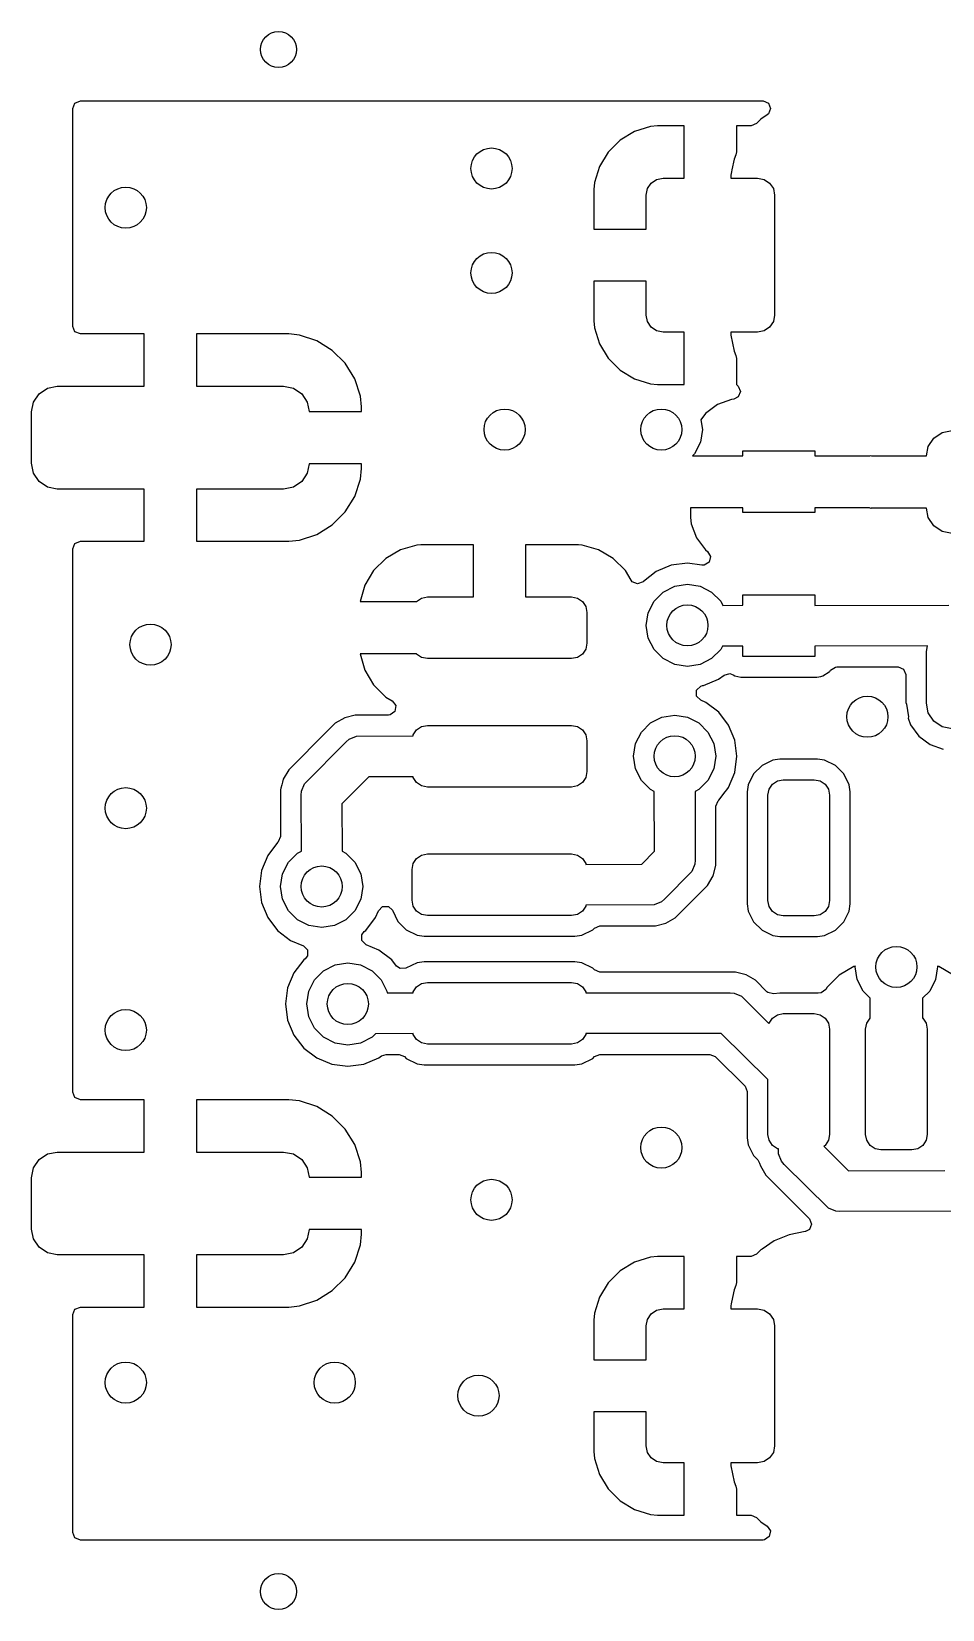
# Model space of a CAD drawing. Extents: x -4.986 to -4.01, y 5.383 to 5.987.
# Drawn here: x -4.986 to -4.637, y 5.383 to 5.987 of the extents above; entities that cross this region are included whole.
import ezdxf

# ---------------------------------------------------------------- set-up
doc = ezdxf.new("R2010")
doc.units = 0
doc.header["$MEASUREMENT"] = 0
doc.layers.add('BLACK', color=7, linetype='CONTINUOUS')

msp = doc.modelspace()

# ---------------------------------------------------------------- linework, layer by layer
at = {"layer": 'BLACK', "linetype": 'CONTINUOUS'}
for p, q in [((-4.9703, 5.95793), (-4.96944, 5.95999)), ((-4.96944, 5.95999), (-4.96738, 5.96085)), ((-4.96738, 5.96085), (-4.70607, 5.96085)), ((-4.70607, 5.96085), (-4.70401, 5.95999)), ((-4.70401, 5.95999), (-4.70316, 5.95793)), ((-4.9703, 5.92692), (-4.9703, 5.95793)), ((-4.70694, 5.95385), (-4.7086, 5.95219)), ((-4.70446, 5.95551), (-4.70694, 5.95385)), ((-4.70401, 5.95587), (-4.70446, 5.95551)), ((-4.70316, 5.95793), (-4.70401, 5.95587)), ((-4.75525, 5.94918), (-4.76077, 5.94584)), ((-4.74909, 5.9511), (-4.75525, 5.94918)), ((-4.74641, 5.95134), (-4.74909, 5.9511)), ((-4.74909, 5.9511), (-4.74909, 5.9511)), ((-4.73622, 5.95134), (-4.74641, 5.95134)), ((-4.74641, 5.95134), (-4.74641, 5.95134)), ((-4.73622, 5.93134), (-4.73622, 5.95134)), ((-4.71066, 5.95134), (-4.71622, 5.95134)), ((-4.71622, 5.95134), (-4.71622, 5.9414)), ((-4.7086, 5.95219), (-4.71066, 5.95134)), ((-4.76533, 5.94128), (-4.76866, 5.93576)), ((-4.76077, 5.94584), (-4.76533, 5.94128)), ((-4.71622, 5.9414), (-4.71644, 5.94028)), ((-4.76866, 5.93576), (-4.77058, 5.9296)), ((-4.71716, 5.93856), (-4.71797, 5.93449)), ((-4.71716, 5.93856), (-4.71716, 5.93856)), ((-4.71644, 5.94028), (-4.71716, 5.93856)), ((-4.77058, 5.9296), (-4.77083, 5.92692)), ((-4.77058, 5.9296), (-4.77058, 5.9296)), ((-4.75033, 5.92729), (-4.7489, 5.92942)), ((-4.7489, 5.92942), (-4.74678, 5.93084)), ((-4.74678, 5.93084), (-4.74427, 5.93134)), ((-4.74427, 5.93134), (-4.73622, 5.93134)), ((-4.71812, 5.93373), (-4.71837, 5.93247)), ((-4.71837, 5.93247), (-4.71837, 5.93134)), ((-4.71837, 5.93134), (-4.70818, 5.93134)), ((-4.71797, 5.93449), (-4.71812, 5.93373)), ((-4.70818, 5.93134), (-4.70566, 5.93084)), ((-4.70566, 5.93084), (-4.70354, 5.92942)), ((-4.70354, 5.92942), (-4.70211, 5.92729)), ((-4.9703, 5.8767), (-4.9703, 5.92692)), ((-4.77083, 5.92692), (-4.77083, 5.91181)), ((-4.75083, 5.92478), (-4.75033, 5.92729)), ((-4.75083, 5.91181), (-4.75083, 5.92478)), ((-4.70211, 5.92729), (-4.70161, 5.92478)), ((-4.70161, 5.92478), (-4.70161, 5.87885)), ((-4.77083, 5.91181), (-4.75083, 5.91181)), ((-4.75083, 5.89181), (-4.77083, 5.89181)), ((-4.77083, 5.89181), (-4.77083, 5.8767)), ((-4.75083, 5.87885), (-4.75083, 5.89181)), ((-4.9703, 5.87453), (-4.9703, 5.8767)), ((-4.96944, 5.87247), (-4.9703, 5.87453)), ((-4.77083, 5.8767), (-4.77058, 5.87402)), ((-4.75033, 5.87633), (-4.75083, 5.87885)), ((-4.7489, 5.87421), (-4.75033, 5.87633)), ((-4.74678, 5.87278), (-4.7489, 5.87421)), ((-4.70354, 5.87421), (-4.70566, 5.87278)), ((-4.70211, 5.87633), (-4.70354, 5.87421)), ((-4.70161, 5.87885), (-4.70211, 5.87633)), ((-4.96738, 5.87161), (-4.96944, 5.87247)), ((-4.94291, 5.87161), (-4.96738, 5.87161)), ((-4.94291, 5.85161), (-4.94291, 5.87161)), ((-4.88762, 5.87161), (-4.92291, 5.87161)), ((-4.92291, 5.87161), (-4.92291, 5.85161)), ((-4.88353, 5.8712), (-4.88762, 5.87161)), ((-4.88762, 5.87161), (-4.88762, 5.87161)), ((-4.87691, 5.869), (-4.88353, 5.8712)), ((-4.87097, 5.86534), (-4.87691, 5.869)), ((-4.77058, 5.87402), (-4.77058, 5.87402)), ((-4.77058, 5.87402), (-4.76866, 5.86786)), ((-4.74427, 5.87228), (-4.74678, 5.87278)), ((-4.73622, 5.87228), (-4.74427, 5.87228)), ((-4.73622, 5.85228), (-4.73622, 5.87228)), ((-4.70818, 5.87228), (-4.71837, 5.87228)), ((-4.71837, 5.87228), (-4.71837, 5.87115)), ((-4.71837, 5.87115), (-4.71716, 5.86506)), ((-4.70566, 5.87278), (-4.70818, 5.87228)), ((-4.86604, 5.86041), (-4.87097, 5.86534)), ((-4.87097, 5.86534), (-4.87097, 5.86534)), ((-4.76866, 5.86786), (-4.76533, 5.86234)), ((-4.76533, 5.86234), (-4.76077, 5.85778)), ((-4.71716, 5.86506), (-4.71716, 5.86506)), ((-4.71716, 5.86506), (-4.71644, 5.86334)), ((-4.71644, 5.86334), (-4.71622, 5.86222)), ((-4.71622, 5.86222), (-4.71622, 5.85228)), ((-4.86238, 5.85447), (-4.86604, 5.86041)), ((-4.86604, 5.86041), (-4.86604, 5.86041)), ((-4.76077, 5.85778), (-4.75525, 5.85445)), ((-4.98318, 5.84873), (-4.97999, 5.85086)), ((-4.97999, 5.85086), (-4.97622, 5.85161)), ((-4.97622, 5.85161), (-4.94291, 5.85161)), ((-4.92291, 5.85161), (-4.88961, 5.85161)), ((-4.88961, 5.85161), (-4.88584, 5.85086)), ((-4.88584, 5.85086), (-4.88265, 5.84873)), ((-4.86018, 5.84785), (-4.86238, 5.85447)), ((-4.75525, 5.85445), (-4.74909, 5.85253)), ((-4.74909, 5.85253), (-4.74909, 5.85253)), ((-4.74909, 5.85253), (-4.74641, 5.85228)), ((-4.74641, 5.85228), (-4.73622, 5.85228)), ((-4.71622, 5.85228), (-4.71553, 5.8516)), ((-4.71553, 5.8516), (-4.71468, 5.84954)), ((-4.98606, 5.84177), (-4.98531, 5.84554)), ((-4.98531, 5.84554), (-4.98318, 5.84873)), ((-4.88265, 5.84873), (-4.88051, 5.84554)), ((-4.88051, 5.84554), (-4.8798, 5.84193)), ((-4.85976, 5.84376), (-4.86018, 5.84785)), ((-4.72346, 5.84455), (-4.72807, 5.8411)), ((-4.71807, 5.84655), (-4.72346, 5.84455)), ((-4.72346, 5.84455), (-4.72346, 5.84455)), ((-4.71728, 5.84664), (-4.71807, 5.84655)), ((-4.71807, 5.84655), (-4.71807, 5.84655)), ((-4.71553, 5.84748), (-4.71728, 5.84664)), ((-4.71468, 5.84954), (-4.71553, 5.84748)), ((-4.98606, 5.82209), (-4.98606, 5.84177)), ((-4.8798, 5.84193), (-4.85976, 5.84193)), ((-4.85976, 5.84193), (-4.85976, 5.84376)), ((-4.85976, 5.84376), (-4.85976, 5.84376)), ((-4.72807, 5.8411), (-4.72984, 5.83873)), ((-4.72984, 5.83873), (-4.72925, 5.835)), ((-4.72925, 5.835), (-4.73002, 5.83013)), ((-4.64066, 5.8317), (-4.63747, 5.83384)), ((-4.63747, 5.83384), (-4.6337, 5.83459)), ((-4.73002, 5.83013), (-4.73226, 5.82574)), ((-4.71378, 5.825), (-4.71378, 5.82681)), ((-4.71378, 5.82681), (-4.68622, 5.82681)), ((-4.68622, 5.82681), (-4.68622, 5.825)), ((-4.64351, 5.8249), (-4.64279, 5.82851)), ((-4.64279, 5.82851), (-4.64066, 5.8317)), ((-4.98531, 5.81832), (-4.98606, 5.82209)), ((-4.8798, 5.82193), (-4.88051, 5.81832)), ((-4.85976, 5.82193), (-4.8798, 5.82193)), ((-4.86018, 5.81601), (-4.85976, 5.8201)), ((-4.85976, 5.8201), (-4.85976, 5.82193)), ((-4.85976, 5.8201), (-4.85976, 5.8201)), ((-4.73226, 5.82574), (-4.733, 5.825)), ((-4.733, 5.825), (-4.71378, 5.825)), ((-4.68622, 5.825), (-4.66513, 5.825)), ((-4.66513, 5.825), (-4.66493, 5.82508)), ((-4.66493, 5.82508), (-4.66449, 5.8249)), ((-4.66449, 5.8249), (-4.64351, 5.8249)), ((-4.98318, 5.81513), (-4.98531, 5.81832)), ((-4.97999, 5.81299), (-4.98318, 5.81513)), ((-4.88265, 5.81513), (-4.88584, 5.81299)), ((-4.88051, 5.81832), (-4.88265, 5.81513)), ((-4.86238, 5.80939), (-4.86018, 5.81601)), ((-4.97622, 5.81224), (-4.97999, 5.81299)), ((-4.94291, 5.81224), (-4.97622, 5.81224)), ((-4.94291, 5.79224), (-4.94291, 5.81224)), ((-4.88961, 5.81224), (-4.92291, 5.81224)), ((-4.92291, 5.81224), (-4.92291, 5.79224)), ((-4.88584, 5.81299), (-4.88961, 5.81224)), ((-4.86604, 5.80345), (-4.86238, 5.80939)), ((-4.87097, 5.79852), (-4.86604, 5.80345)), ((-4.86604, 5.80345), (-4.86604, 5.80345)), ((-4.71378, 5.805), (-4.73378, 5.805)), ((-4.73378, 5.805), (-4.73378, 5.80128)), ((-4.71378, 5.80319), (-4.71378, 5.805)), ((-4.68622, 5.80319), (-4.71378, 5.80319)), ((-4.66527, 5.805), (-4.68622, 5.805)), ((-4.68622, 5.805), (-4.68622, 5.80319)), ((-4.66483, 5.80482), (-4.66527, 5.805)), ((-4.66463, 5.8049), (-4.66483, 5.80482)), ((-4.64351, 5.8049), (-4.66463, 5.8049)), ((-4.64279, 5.80129), (-4.64351, 5.8049)), ((-4.87691, 5.79486), (-4.87097, 5.79852)), ((-4.87097, 5.79852), (-4.87097, 5.79852)), ((-4.73378, 5.80128), (-4.73352, 5.79889)), ((-4.73352, 5.79889), (-4.73352, 5.79889)), ((-4.73352, 5.79889), (-4.73151, 5.79351)), ((-4.64066, 5.7981), (-4.64279, 5.80129)), ((-4.63747, 5.79597), (-4.64066, 5.7981)), ((-4.6337, 5.79522), (-4.63747, 5.79597)), ((-4.9703, 5.78933), (-4.96944, 5.79139)), ((-4.96944, 5.79139), (-4.96738, 5.79224)), ((-4.96738, 5.79224), (-4.94291, 5.79224)), ((-4.92291, 5.79224), (-4.88762, 5.79224)), ((-4.88762, 5.79224), (-4.88353, 5.79266)), ((-4.88353, 5.79266), (-4.87691, 5.79486)), ((-4.83857, 5.79079), (-4.84486, 5.78896)), ((-4.8371, 5.79091), (-4.83857, 5.79079)), ((-4.81693, 5.79091), (-4.8371, 5.79091)), ((-4.8371, 5.79091), (-4.8371, 5.79091)), ((-4.81693, 5.77091), (-4.81693, 5.79091)), ((-4.77675, 5.79091), (-4.79693, 5.79091)), ((-4.79693, 5.79091), (-4.79693, 5.77091)), ((-4.77529, 5.79079), (-4.77675, 5.79091)), ((-4.769, 5.78896), (-4.77529, 5.79079)), ((-4.73151, 5.79351), (-4.73151, 5.79351)), ((-4.73151, 5.79351), (-4.72807, 5.7889)), ((-4.9703, 5.76909), (-4.9703, 5.78933)), ((-4.85049, 5.78563), (-4.85512, 5.781)), ((-4.84486, 5.78896), (-4.85049, 5.78563)), ((-4.76337, 5.78563), (-4.769, 5.78896)), ((-4.75874, 5.781), (-4.76337, 5.78563)), ((-4.735, 5.78385), (-4.74117, 5.78303)), ((-4.72944, 5.78311), (-4.735, 5.78385)), ((-4.72672, 5.78426), (-4.72864, 5.78312)), ((-4.72807, 5.7889), (-4.72807, 5.7889)), ((-4.72807, 5.7889), (-4.72731, 5.78833)), ((-4.72731, 5.78833), (-4.72617, 5.78642)), ((-4.72617, 5.78642), (-4.72672, 5.78426)), ((-4.85512, 5.781), (-4.85845, 5.77537)), ((-4.75656, 5.77731), (-4.75874, 5.781)), ((-4.75874, 5.781), (-4.75874, 5.781)), ((-4.74692, 5.78065), (-4.75186, 5.77686)), ((-4.74117, 5.78303), (-4.74692, 5.78065)), ((-4.74692, 5.78065), (-4.74692, 5.78065)), ((-4.72864, 5.78312), (-4.72944, 5.78311)), ((-4.85845, 5.77537), (-4.86028, 5.76909)), ((-4.75611, 5.77674), (-4.75656, 5.77731)), ((-4.75405, 5.77588), (-4.75611, 5.77674)), ((-4.75199, 5.77674), (-4.75405, 5.77588)), ((-4.75186, 5.77686), (-4.75199, 5.77674)), ((-4.74774, 5.76926), (-4.74426, 5.77274)), ((-4.74426, 5.77274), (-4.73987, 5.77498)), ((-4.73987, 5.77498), (-4.735, 5.77575)), ((-4.735, 5.77575), (-4.73013, 5.77498)), ((-4.73013, 5.77498), (-4.72574, 5.77274)), ((-4.72574, 5.77274), (-4.72226, 5.76926)), ((-4.71378, 5.7677), (-4.71378, 5.77169)), ((-4.71378, 5.77169), (-4.68622, 5.77169)), ((-4.68622, 5.77169), (-4.68622, 5.76764)), ((-4.9703, 5.58122), (-4.9703, 5.76909)), ((-4.86028, 5.76909), (-4.83872, 5.76909)), ((-4.83872, 5.76909), (-4.83866, 5.76918)), ((-4.83866, 5.76918), (-4.83675, 5.77046)), ((-4.83675, 5.77046), (-4.83449, 5.77091)), ((-4.83449, 5.77091), (-4.81693, 5.77091)), ((-4.79693, 5.77091), (-4.77937, 5.77091)), ((-4.77937, 5.77091), (-4.77711, 5.77046)), ((-4.77711, 5.77046), (-4.77519, 5.76918)), ((-4.77519, 5.76918), (-4.77391, 5.76726)), ((-4.77391, 5.76726), (-4.77346, 5.765)), ((-4.74998, 5.76487), (-4.74774, 5.76926)), ((-4.72226, 5.76926), (-4.72145, 5.76767)), ((-4.72145, 5.76767), (-4.71378, 5.7677)), ((-4.68622, 5.76764), (-4.63488, 5.76776)), ((-4.77346, 5.765), (-4.77346, 5.75319)), ((-4.75075, 5.76), (-4.74998, 5.76487)), ((-4.74998, 5.75513), (-4.75075, 5.76)), ((-4.74774, 5.75074), (-4.74998, 5.75513)), ((-4.83872, 5.74909), (-4.86028, 5.74909)), ((-4.86028, 5.74909), (-4.85845, 5.74282)), ((-4.83866, 5.74901), (-4.83872, 5.74909)), ((-4.83675, 5.74773), (-4.83866, 5.74901)), ((-4.83449, 5.74728), (-4.83675, 5.74773)), ((-4.77937, 5.74728), (-4.83449, 5.74728)), ((-4.77711, 5.74773), (-4.77937, 5.74728)), ((-4.77519, 5.74901), (-4.77711, 5.74773)), ((-4.77391, 5.75093), (-4.77519, 5.74901)), ((-4.77346, 5.75319), (-4.77391, 5.75093)), ((-4.74426, 5.74726), (-4.74774, 5.75074)), ((-4.73987, 5.74502), (-4.74426, 5.74726)), ((-4.72574, 5.74726), (-4.73013, 5.74502)), ((-4.72226, 5.75074), (-4.72574, 5.74726)), ((-4.72159, 5.75206), (-4.72226, 5.75074)), ((-4.71378, 5.7521), (-4.72159, 5.75206)), ((-4.71378, 5.74807), (-4.71378, 5.7521)), ((-4.68622, 5.74807), (-4.71378, 5.74807)), ((-4.64311, 5.75214), (-4.68622, 5.75204)), ((-4.68622, 5.75204), (-4.68622, 5.74807)), ((-4.64354, 5.74994), (-4.64311, 5.75214)), ((-4.64354, 5.73026), (-4.64354, 5.74994)), ((-4.85845, 5.74282), (-4.85512, 5.73719)), ((-4.735, 5.74425), (-4.73987, 5.74502)), ((-4.73013, 5.74502), (-4.735, 5.74425)), ((-4.72094, 5.74099), (-4.71879, 5.74156)), ((-4.71879, 5.74156), (-4.71755, 5.7411)), ((-4.68314, 5.74064), (-4.68071, 5.74226)), ((-4.68071, 5.74226), (-4.68053, 5.74238)), ((-4.68053, 5.74238), (-4.68024, 5.74282)), ((-4.68024, 5.74282), (-4.67838, 5.74406)), ((-4.67838, 5.74406), (-4.67781, 5.74411)), ((-4.67781, 5.74411), (-4.65435, 5.74411)), ((-4.65435, 5.74411), (-4.65229, 5.74326)), ((-4.65229, 5.74326), (-4.65144, 5.7412)), ((-4.65144, 5.7412), (-4.65144, 5.73048)), ((-4.85512, 5.73719), (-4.85049, 5.73256)), ((-4.73149, 5.73515), (-4.72991, 5.73672)), ((-4.73149, 5.73292), (-4.73149, 5.73515)), ((-4.72991, 5.73672), (-4.72918, 5.73692)), ((-4.72918, 5.73692), (-4.72883, 5.73697)), ((-4.72883, 5.73697), (-4.72308, 5.73935)), ((-4.72308, 5.73935), (-4.72094, 5.74099)), ((-4.71755, 5.7411), (-4.71686, 5.74064)), ((-4.71686, 5.74064), (-4.71686, 5.74064)), ((-4.71686, 5.74064), (-4.71571, 5.74041)), ((-4.71571, 5.74041), (-4.71456, 5.74018)), ((-4.71456, 5.74018), (-4.71456, 5.74018)), ((-4.71456, 5.74018), (-4.68544, 5.74018)), ((-4.68544, 5.74018), (-4.68391, 5.74048)), ((-4.68544, 5.74018), (-4.68544, 5.74018)), ((-4.68391, 5.74048), (-4.68314, 5.74064)), ((-4.85049, 5.73256), (-4.84798, 5.73107)), ((-4.84798, 5.73107), (-4.84664, 5.72929)), ((-4.84664, 5.72929), (-4.84695, 5.72708)), ((-4.72991, 5.73134), (-4.73149, 5.73292)), ((-4.72796, 5.73053), (-4.72991, 5.73134)), ((-4.72302, 5.72674), (-4.72796, 5.73053)), ((-4.65144, 5.73048), (-4.65113, 5.72987)), ((-4.65113, 5.72987), (-4.65035, 5.725)), ((-4.64279, 5.72649), (-4.64354, 5.73026)), ((-4.8662, 5.72458), (-4.8698, 5.7225)), ((-4.86619, 5.72458), (-4.8662, 5.72458)), ((-4.86219, 5.72565), (-4.86619, 5.72458)), ((-4.86619, 5.72458), (-4.86619, 5.72458)), ((-4.85804, 5.72565), (-4.86219, 5.72565)), ((-4.86219, 5.72565), (-4.86219, 5.72565)), ((-4.85786, 5.72565), (-4.85804, 5.72565)), ((-4.84946, 5.72565), (-4.85786, 5.72565)), ((-4.85786, 5.72565), (-4.85786, 5.72565)), ((-4.84874, 5.72574), (-4.84946, 5.72565)), ((-4.84695, 5.72708), (-4.84874, 5.72574)), ((-4.74914, 5.72262), (-4.74475, 5.72486)), ((-4.74475, 5.72486), (-4.73988, 5.72563)), ((-4.73988, 5.72563), (-4.73502, 5.72486)), ((-4.73502, 5.72486), (-4.73063, 5.72262)), ((-4.71923, 5.7218), (-4.72302, 5.72674)), ((-4.65035, 5.725), (-4.65045, 5.72441)), ((-4.65045, 5.72441), (-4.64956, 5.72187)), ((-4.64066, 5.7233), (-4.64279, 5.72649)), ((-4.63747, 5.72116), (-4.64066, 5.7233)), ((-4.87274, 5.71956), (-4.88762, 5.70468)), ((-4.8698, 5.7225), (-4.87274, 5.71956)), ((-4.87274, 5.71956), (-4.87274, 5.71956)), ((-4.86449, 5.71643), (-4.86165, 5.7176)), ((-4.86165, 5.7176), (-4.84002, 5.71766)), ((-4.84002, 5.71766), (-4.83994, 5.71805)), ((-4.83994, 5.71805), (-4.83866, 5.71996)), ((-4.83866, 5.71996), (-4.83675, 5.72124)), ((-4.83675, 5.72124), (-4.83449, 5.72169)), ((-4.83449, 5.72169), (-4.77937, 5.72169)), ((-4.77937, 5.72169), (-4.77711, 5.72124)), ((-4.77711, 5.72124), (-4.77519, 5.71996)), ((-4.77519, 5.71996), (-4.77391, 5.71805)), ((-4.77391, 5.71805), (-4.77346, 5.71579)), ((-4.75486, 5.71475), (-4.75262, 5.71914)), ((-4.75262, 5.71914), (-4.74914, 5.72262)), ((-4.73063, 5.72262), (-4.72714, 5.71914)), ((-4.72714, 5.71914), (-4.7249, 5.71475)), ((-4.71685, 5.71605), (-4.71923, 5.7218)), ((-4.64956, 5.72187), (-4.64956, 5.72187)), ((-4.64956, 5.72187), (-4.64638, 5.71757)), ((-4.64638, 5.71757), (-4.64638, 5.71757)), ((-4.64638, 5.71757), (-4.64208, 5.7144)), ((-4.6337, 5.72041), (-4.63747, 5.72116)), ((-4.88155, 5.69937), (-4.86569, 5.71545)), ((-4.86569, 5.71545), (-4.86449, 5.71643)), ((-4.77346, 5.71579), (-4.77346, 5.70398)), ((-4.75563, 5.70988), (-4.75486, 5.71475)), ((-4.7249, 5.71475), (-4.72413, 5.70988)), ((-4.71604, 5.70988), (-4.71685, 5.71605)), ((-4.64208, 5.7144), (-4.64208, 5.7144)), ((-4.64208, 5.7144), (-4.63704, 5.71263)), ((-4.75486, 5.70502), (-4.75563, 5.70988)), ((-4.75262, 5.70063), (-4.75486, 5.70502)), ((-4.7249, 5.70502), (-4.72714, 5.70063)), ((-4.72413, 5.70988), (-4.7249, 5.70502)), ((-4.71685, 5.70371), (-4.71604, 5.70988)), ((-4.70644, 5.70635), (-4.70969, 5.70309)), ((-4.7023, 5.70837), (-4.70644, 5.70635)), ((-4.69962, 5.70876), (-4.7023, 5.70837)), ((-4.7023, 5.70837), (-4.7023, 5.70837)), ((-4.68519, 5.70876), (-4.69962, 5.70876)), ((-4.6825, 5.70837), (-4.68519, 5.70876)), ((-4.67837, 5.70635), (-4.6825, 5.70837)), ((-4.67511, 5.70309), (-4.67837, 5.70635)), ((-4.89026, 5.69895), (-4.89062, 5.69763)), ((-4.88999, 5.69998), (-4.89026, 5.69895)), ((-4.88969, 5.70109), (-4.88999, 5.69998)), ((-4.88999, 5.69998), (-4.88999, 5.69998)), ((-4.88762, 5.70468), (-4.88969, 5.70109)), ((-4.88969, 5.70109), (-4.88969, 5.70109)), ((-4.88762, 5.70468), (-4.88762, 5.70468)), ((-4.88762, 5.70468), (-4.88762, 5.70468)), ((-4.88272, 5.69654), (-4.88155, 5.69937)), ((-4.85702, 5.70202), (-4.86726, 5.69164)), ((-4.84001, 5.70206), (-4.85702, 5.70202)), ((-4.83994, 5.70172), (-4.84001, 5.70206)), ((-4.83866, 5.6998), (-4.83994, 5.70172)), ((-4.83675, 5.69852), (-4.83866, 5.6998)), ((-4.77519, 5.6998), (-4.77711, 5.69852)), ((-4.77391, 5.70172), (-4.77519, 5.6998)), ((-4.77346, 5.70398), (-4.77391, 5.70172)), ((-4.74914, 5.69714), (-4.75262, 5.70063)), ((-4.72714, 5.70063), (-4.73063, 5.69714)), ((-4.71923, 5.69796), (-4.71685, 5.70371)), ((-4.71172, 5.69895), (-4.71211, 5.69627)), ((-4.70969, 5.70309), (-4.71172, 5.69895)), ((-4.71172, 5.69895), (-4.71172, 5.69895)), ((-4.70376, 5.69722), (-4.70248, 5.69914)), ((-4.70248, 5.69914), (-4.70057, 5.70042)), ((-4.70057, 5.70042), (-4.69831, 5.70087)), ((-4.69831, 5.70087), (-4.6865, 5.70087)), ((-4.6865, 5.70087), (-4.68424, 5.70042)), ((-4.68424, 5.70042), (-4.68232, 5.69914)), ((-4.68232, 5.69914), (-4.68104, 5.69722)), ((-4.67309, 5.69895), (-4.67511, 5.70309)), ((-4.6727, 5.69627), (-4.67309, 5.69895)), ((-4.89062, 5.69763), (-4.89077, 5.69708)), ((-4.89077, 5.69708), (-4.89077, 5.67914)), ((-4.88287, 5.695), (-4.88272, 5.69654)), ((-4.88278, 5.67349), (-4.88287, 5.695)), ((-4.83449, 5.69807), (-4.83675, 5.69852)), ((-4.77937, 5.69807), (-4.83449, 5.69807)), ((-4.77711, 5.69852), (-4.77937, 5.69807)), ((-4.74771, 5.69641), (-4.74914, 5.69714)), ((-4.74762, 5.67347), (-4.74771, 5.69641)), ((-4.73063, 5.69714), (-4.7321, 5.69639)), ((-4.7321, 5.69639), (-4.73201, 5.67012)), ((-4.72411, 5.69074), (-4.72326, 5.6928)), ((-4.72326, 5.6928), (-4.72306, 5.69298)), ((-4.72306, 5.69298), (-4.72302, 5.69302)), ((-4.72302, 5.69302), (-4.72053, 5.69627)), ((-4.72053, 5.69627), (-4.71991, 5.69708)), ((-4.71991, 5.69708), (-4.71923, 5.69796)), ((-4.71211, 5.69627), (-4.71211, 5.6533)), ((-4.70421, 5.69496), (-4.70376, 5.69722)), ((-4.70421, 5.65461), (-4.70421, 5.69496)), ((-4.68104, 5.69722), (-4.68059, 5.69496)), ((-4.68059, 5.69496), (-4.68059, 5.65461)), ((-4.6727, 5.6533), (-4.6727, 5.69627)), ((-4.86726, 5.69164), (-4.86718, 5.67347)), ((-4.72411, 5.67219), (-4.72411, 5.69074)), ((-4.89186, 5.67686), (-4.89565, 5.67192)), ((-4.89182, 5.6769), (-4.89186, 5.67686)), ((-4.89162, 5.67708), (-4.89182, 5.6769)), ((-4.89077, 5.67914), (-4.89162, 5.67708)), ((-4.89565, 5.67192), (-4.89803, 5.66617)), ((-4.88998, 5.66487), (-4.88774, 5.66926)), ((-4.88774, 5.66926), (-4.88426, 5.67274)), ((-4.88426, 5.67274), (-4.88278, 5.67349)), ((-4.86718, 5.67347), (-4.86574, 5.67274)), ((-4.86574, 5.67274), (-4.86226, 5.66926)), ((-4.86226, 5.66926), (-4.86002, 5.66487)), ((-4.84039, 5.66657), (-4.83994, 5.66883)), ((-4.83994, 5.66883), (-4.83866, 5.67075)), ((-4.83866, 5.67075), (-4.83675, 5.67203)), ((-4.83675, 5.67203), (-4.83449, 5.67248)), ((-4.83449, 5.67248), (-4.77937, 5.67248)), ((-4.77937, 5.67248), (-4.77711, 5.67203)), ((-4.77711, 5.67203), (-4.77519, 5.67075)), ((-4.77519, 5.67075), (-4.77391, 5.66883)), ((-4.77391, 5.66883), (-4.77384, 5.66848)), ((-4.75246, 5.66854), (-4.74762, 5.67347)), ((-4.73201, 5.67012), (-4.73216, 5.66858)), ((-4.72411, 5.66804), (-4.72411, 5.67219)), ((-4.89803, 5.66617), (-4.89885, 5.66)), ((-4.89803, 5.66617), (-4.89803, 5.66617)), ((-4.89075, 5.66), (-4.88998, 5.66487)), ((-4.86002, 5.66487), (-4.85925, 5.66)), ((-4.84039, 5.65476), (-4.84039, 5.66657)), ((-4.77384, 5.66848), (-4.75246, 5.66854)), ((-4.73333, 5.66574), (-4.74376, 5.6551)), ((-4.73216, 5.66858), (-4.73333, 5.66574)), ((-4.72726, 5.66044), (-4.72519, 5.66403)), ((-4.72519, 5.66403), (-4.72411, 5.66804)), ((-4.89885, 5.66), (-4.89803, 5.65383)), ((-4.88998, 5.65513), (-4.89075, 5.66)), ((-4.85925, 5.66), (-4.86002, 5.65513)), ((-4.73965, 5.64805), (-4.72726, 5.66044)), ((-4.89803, 5.65383), (-4.89803, 5.65383)), ((-4.89803, 5.65383), (-4.89565, 5.64808)), ((-4.88774, 5.65074), (-4.88998, 5.65513)), ((-4.88426, 5.64726), (-4.88774, 5.65074)), ((-4.86226, 5.65074), (-4.86574, 5.64726)), ((-4.86002, 5.65513), (-4.86226, 5.65074)), ((-4.85435, 5.64808), (-4.85326, 5.65071)), ((-4.85326, 5.65071), (-4.85168, 5.65229)), ((-4.85168, 5.65229), (-4.84945, 5.65229)), ((-4.84945, 5.65229), (-4.84795, 5.65088)), ((-4.84795, 5.65088), (-4.84587, 5.64663)), ((-4.83994, 5.6525), (-4.84039, 5.65476)), ((-4.83866, 5.65059), (-4.83994, 5.6525)), ((-4.83675, 5.64931), (-4.83866, 5.65059)), ((-4.77519, 5.65059), (-4.77711, 5.64931)), ((-4.77391, 5.6525), (-4.77519, 5.65059)), ((-4.77384, 5.65288), (-4.77391, 5.6525)), ((-4.74779, 5.65295), (-4.77384, 5.65288)), ((-4.74496, 5.65412), (-4.74779, 5.65295)), ((-4.74376, 5.6551), (-4.74496, 5.65412)), ((-4.71211, 5.6533), (-4.71172, 5.65061)), ((-4.71172, 5.65061), (-4.71172, 5.65061)), ((-4.71172, 5.65061), (-4.70969, 5.64648)), ((-4.70376, 5.65235), (-4.70421, 5.65461)), ((-4.70248, 5.65043), (-4.70376, 5.65235)), ((-4.68104, 5.65235), (-4.68232, 5.65043)), ((-4.68059, 5.65461), (-4.68104, 5.65235)), ((-4.67511, 5.64648), (-4.67314, 5.65051)), ((-4.67314, 5.65051), (-4.67309, 5.65061)), ((-4.67309, 5.65061), (-4.6727, 5.6533)), ((-4.89565, 5.64808), (-4.89186, 5.64314)), ((-4.87987, 5.64502), (-4.88426, 5.64726)), ((-4.875, 5.64425), (-4.87987, 5.64502)), ((-4.87013, 5.64502), (-4.875, 5.64425)), ((-4.86574, 5.64726), (-4.87013, 5.64502)), ((-4.85814, 5.64314), (-4.85435, 5.64808)), ((-4.84587, 5.64663), (-4.84262, 5.64338)), ((-4.83449, 5.64886), (-4.83675, 5.64931)), ((-4.77937, 5.64886), (-4.83449, 5.64886)), ((-4.77711, 5.64931), (-4.77937, 5.64886)), ((-4.77057, 5.64405), (-4.76851, 5.6449)), ((-4.76851, 5.6449), (-4.74725, 5.6449)), ((-4.74725, 5.6449), (-4.74324, 5.64598)), ((-4.74725, 5.6449), (-4.74725, 5.6449)), ((-4.74324, 5.64598), (-4.73965, 5.64805)), ((-4.74324, 5.64598), (-4.74324, 5.64598)), ((-4.73965, 5.64805), (-4.73965, 5.64805)), ((-4.73965, 5.64805), (-4.73965, 5.64805)), ((-4.70969, 5.64648), (-4.70644, 5.64322)), ((-4.70057, 5.64915), (-4.70248, 5.65043)), ((-4.69831, 5.6487), (-4.70057, 5.64915)), ((-4.6865, 5.6487), (-4.69831, 5.6487)), ((-4.68424, 5.64915), (-4.6865, 5.6487)), ((-4.68232, 5.65043), (-4.68424, 5.64915)), ((-4.67837, 5.64322), (-4.67511, 5.64648)), ((-4.89186, 5.64314), (-4.89186, 5.64314)), ((-4.89186, 5.64314), (-4.88692, 5.63935)), ((-4.88692, 5.63935), (-4.88196, 5.63729)), ((-4.85962, 5.64151), (-4.8587, 5.64271)), ((-4.85962, 5.63928), (-4.85962, 5.64151)), ((-4.85804, 5.63771), (-4.85962, 5.63928)), ((-4.8587, 5.64271), (-4.85814, 5.64314)), ((-4.85814, 5.64314), (-4.85814, 5.64314)), ((-4.84262, 5.64338), (-4.83848, 5.64136)), ((-4.83848, 5.64136), (-4.8358, 5.64096)), ((-4.8358, 5.64096), (-4.8358, 5.64096)), ((-4.8358, 5.64096), (-4.77806, 5.64096)), ((-4.77806, 5.64096), (-4.77538, 5.64136)), ((-4.77538, 5.64136), (-4.77124, 5.64338)), ((-4.77538, 5.64136), (-4.77538, 5.64136)), ((-4.77124, 5.64338), (-4.77057, 5.64405)), ((-4.70644, 5.64322), (-4.7023, 5.6412)), ((-4.7023, 5.6412), (-4.69962, 5.64081)), ((-4.69962, 5.64081), (-4.69962, 5.64081)), ((-4.69962, 5.64081), (-4.68519, 5.64081)), ((-4.68519, 5.64081), (-4.6825, 5.6412)), ((-4.6825, 5.6412), (-4.67837, 5.64322)), ((-4.6825, 5.6412), (-4.6825, 5.6412)), ((-4.88196, 5.63729), (-4.88038, 5.63572)), ((-4.88038, 5.63349), (-4.8813, 5.63229)), ((-4.88038, 5.63572), (-4.88038, 5.63349)), ((-4.85308, 5.63565), (-4.85804, 5.63771)), ((-4.84814, 5.63186), (-4.85308, 5.63565)), ((-4.88565, 5.62692), (-4.88803, 5.62117)), ((-4.88186, 5.63186), (-4.88565, 5.62692)), ((-4.8813, 5.63229), (-4.88186, 5.63186)), ((-4.88186, 5.63186), (-4.88186, 5.63186)), ((-4.87774, 5.62426), (-4.87426, 5.62774)), ((-4.87426, 5.62774), (-4.86987, 5.62998)), ((-4.86987, 5.62998), (-4.865, 5.63075)), ((-4.865, 5.63075), (-4.86013, 5.62998)), ((-4.86013, 5.62998), (-4.85574, 5.62774)), ((-4.85574, 5.62774), (-4.85226, 5.62426)), ((-4.84635, 5.62952), (-4.84814, 5.63186)), ((-4.84498, 5.62854), (-4.84635, 5.62952)), ((-4.84275, 5.62868), (-4.84498, 5.62854)), ((-4.83848, 5.63077), (-4.84275, 5.62868)), ((-4.8358, 5.63116), (-4.83848, 5.63077)), ((-4.83848, 5.63077), (-4.83848, 5.63077)), ((-4.77806, 5.63116), (-4.8358, 5.63116)), ((-4.77538, 5.63077), (-4.77806, 5.63116)), ((-4.77124, 5.62875), (-4.77538, 5.63077)), ((-4.77057, 5.62808), (-4.77124, 5.62875)), ((-4.76851, 5.62722), (-4.77057, 5.62808)), ((-4.71657, 5.62722), (-4.76851, 5.62722)), ((-4.71256, 5.62615), (-4.71657, 5.62722)), ((-4.71657, 5.62722), (-4.71657, 5.62722)), ((-4.67128, 5.62936), (-4.67691, 5.62603)), ((-4.6707, 5.62953), (-4.67128, 5.62936)), ((-4.67075, 5.62919), (-4.6707, 5.62953)), ((-4.66998, 5.62433), (-4.67075, 5.62919)), ((-4.63925, 5.62919), (-4.64002, 5.62433)), ((-4.63872, 5.62936), (-4.6393, 5.62953)), ((-4.6393, 5.62953), (-4.63925, 5.62919)), ((-4.63309, 5.62603), (-4.63872, 5.62936)), ((-4.63872, 5.62936), (-4.63872, 5.62936)), ((-4.88803, 5.62117), (-4.88885, 5.615)), ((-4.88803, 5.62117), (-4.88803, 5.62117)), ((-4.87998, 5.61987), (-4.87774, 5.62426)), ((-4.85226, 5.62426), (-4.85002, 5.61987)), ((-4.83994, 5.61962), (-4.83866, 5.62154)), ((-4.83866, 5.62154), (-4.83675, 5.62282)), ((-4.83675, 5.62282), (-4.83449, 5.62327)), ((-4.83449, 5.62327), (-4.77937, 5.62327)), ((-4.77937, 5.62327), (-4.77711, 5.62282)), ((-4.77711, 5.62282), (-4.77519, 5.62154)), ((-4.77519, 5.62154), (-4.77391, 5.61962)), ((-4.70896, 5.62407), (-4.71256, 5.62615)), ((-4.70454, 5.61966), (-4.70896, 5.62407)), ((-4.68203, 5.62056), (-4.68382, 5.61922)), ((-4.68154, 5.6214), (-4.68203, 5.62056)), ((-4.67691, 5.62603), (-4.68154, 5.6214)), ((-4.66774, 5.61994), (-4.66998, 5.62433)), ((-4.64002, 5.62433), (-4.64226, 5.61994)), ((-4.88885, 5.615), (-4.88803, 5.60883)), ((-4.88075, 5.615), (-4.87998, 5.61987)), ((-4.87998, 5.61013), (-4.88075, 5.615)), ((-4.85002, 5.61987), (-4.84992, 5.61921)), ((-4.84992, 5.61921), (-4.84002, 5.61924)), ((-4.84002, 5.61924), (-4.83994, 5.61962)), ((-4.77391, 5.61962), (-4.77384, 5.61924)), ((-4.77384, 5.61924), (-4.71864, 5.61933)), ((-4.71864, 5.61933), (-4.71711, 5.61918)), ((-4.71711, 5.61918), (-4.71427, 5.618)), ((-4.71427, 5.618), (-4.70378, 5.60759)), ((-4.70423, 5.61938), (-4.70454, 5.61966)), ((-4.70207, 5.61884), (-4.70423, 5.61938)), ((-4.69962, 5.61919), (-4.70207, 5.61884)), ((-4.68519, 5.61919), (-4.69962, 5.61919)), ((-4.68496, 5.61916), (-4.68519, 5.61919)), ((-4.68382, 5.61922), (-4.68496, 5.61916)), ((-4.665, 5.6172), (-4.66774, 5.61994)), ((-4.665, 5.60962), (-4.665, 5.6172)), ((-4.64226, 5.61994), (-4.645, 5.6172)), ((-4.645, 5.6172), (-4.645, 5.60962)), ((-4.88803, 5.60883), (-4.88803, 5.60883)), ((-4.88803, 5.60883), (-4.88565, 5.60308)), ((-4.87774, 5.60574), (-4.87998, 5.61013)), ((-4.70376, 5.60765), (-4.70248, 5.60957)), ((-4.70248, 5.60957), (-4.70057, 5.61085)), ((-4.70057, 5.61085), (-4.69831, 5.6113)), ((-4.69831, 5.6113), (-4.6865, 5.6113)), ((-4.6865, 5.6113), (-4.68424, 5.61085)), ((-4.68424, 5.61085), (-4.68232, 5.60957)), ((-4.68232, 5.60957), (-4.68104, 5.60765)), ((-4.66636, 5.60765), (-4.66508, 5.60957)), ((-4.66508, 5.60957), (-4.665, 5.60962)), ((-4.645, 5.60962), (-4.64492, 5.60957)), ((-4.64492, 5.60957), (-4.64364, 5.60765)), ((-4.88565, 5.60308), (-4.88186, 5.59814)), ((-4.87426, 5.60226), (-4.87774, 5.60574)), ((-4.86987, 5.60002), (-4.87426, 5.60226)), ((-4.85574, 5.60226), (-4.86013, 5.60002)), ((-4.8544, 5.6036), (-4.85574, 5.60226)), ((-4.84001, 5.60364), (-4.8544, 5.6036)), ((-4.83994, 5.60329), (-4.84001, 5.60364)), ((-4.83866, 5.60138), (-4.83994, 5.60329)), ((-4.77391, 5.60329), (-4.77519, 5.60138)), ((-4.77385, 5.60364), (-4.77391, 5.60329)), ((-4.72203, 5.60373), (-4.77385, 5.60364)), ((-4.70421, 5.58605), (-4.72203, 5.60373)), ((-4.70378, 5.60759), (-4.70376, 5.60765)), ((-4.68104, 5.60765), (-4.68059, 5.60539)), ((-4.68059, 5.60539), (-4.68059, 5.56504)), ((-4.66681, 5.60539), (-4.66636, 5.60765)), ((-4.66681, 5.56504), (-4.66681, 5.60539)), ((-4.64364, 5.60765), (-4.64319, 5.60539)), ((-4.64319, 5.60539), (-4.64319, 5.56504)), ((-4.88186, 5.59814), (-4.88186, 5.59814)), ((-4.88186, 5.59814), (-4.87692, 5.59435)), ((-4.865, 5.59925), (-4.86987, 5.60002)), ((-4.86013, 5.60002), (-4.865, 5.59925)), ((-4.83675, 5.6001), (-4.83866, 5.60138)), ((-4.83449, 5.59965), (-4.83675, 5.6001)), ((-4.77937, 5.59965), (-4.83449, 5.59965)), ((-4.77711, 5.6001), (-4.77937, 5.59965)), ((-4.77519, 5.60138), (-4.77711, 5.6001)), ((-4.87692, 5.59435), (-4.87117, 5.59197)), ((-4.87117, 5.59197), (-4.865, 5.59115)), ((-4.865, 5.59115), (-4.85883, 5.59197)), ((-4.85883, 5.59197), (-4.85308, 5.59435)), ((-4.85883, 5.59197), (-4.85883, 5.59197)), ((-4.85308, 5.59435), (-4.85212, 5.59509)), ((-4.85212, 5.59509), (-4.85034, 5.59569)), ((-4.85034, 5.59569), (-4.84535, 5.59569)), ((-4.84535, 5.59569), (-4.84329, 5.59484)), ((-4.84329, 5.59484), (-4.84262, 5.59417)), ((-4.84262, 5.59417), (-4.83848, 5.59214)), ((-4.83848, 5.59214), (-4.8358, 5.59175)), ((-4.8358, 5.59175), (-4.8358, 5.59175)), ((-4.8358, 5.59175), (-4.77806, 5.59175)), ((-4.77806, 5.59175), (-4.77538, 5.59214)), ((-4.77538, 5.59214), (-4.77124, 5.59417)), ((-4.77538, 5.59214), (-4.77538, 5.59214)), ((-4.77124, 5.59417), (-4.77057, 5.59484)), ((-4.77057, 5.59484), (-4.76851, 5.59569)), ((-4.76851, 5.59569), (-4.72638, 5.59569)), ((-4.72638, 5.59569), (-4.72432, 5.59484)), ((-4.72432, 5.59484), (-4.71296, 5.58348)), ((-4.70421, 5.56504), (-4.70421, 5.58605)), ((-4.96944, 5.57916), (-4.9703, 5.58122)), ((-4.96738, 5.57831), (-4.96944, 5.57916)), ((-4.94291, 5.57831), (-4.96738, 5.57831)), ((-4.94291, 5.55831), (-4.94291, 5.57831)), ((-4.88762, 5.57831), (-4.92291, 5.57831)), ((-4.92291, 5.57831), (-4.92291, 5.55831)), ((-4.88353, 5.57789), (-4.88762, 5.57831)), ((-4.88762, 5.57831), (-4.88762, 5.57831)), ((-4.71296, 5.58348), (-4.71211, 5.58142)), ((-4.71211, 5.58142), (-4.71211, 5.56373)), ((-4.87691, 5.5757), (-4.88353, 5.57789)), ((-4.87097, 5.57203), (-4.87691, 5.5757)), ((-4.86604, 5.5671), (-4.87097, 5.57203)), ((-4.87097, 5.57203), (-4.87097, 5.57203)), ((-4.86238, 5.56116), (-4.86604, 5.5671)), ((-4.86604, 5.5671), (-4.86604, 5.5671)), ((-4.86018, 5.55454), (-4.86238, 5.56116)), ((-4.71211, 5.56373), (-4.71172, 5.56105)), ((-4.71172, 5.56105), (-4.71172, 5.56105)), ((-4.71172, 5.56105), (-4.70969, 5.55691)), ((-4.70376, 5.56278), (-4.70421, 5.56504)), ((-4.70248, 5.56086), (-4.70376, 5.56278)), ((-4.70057, 5.55958), (-4.70248, 5.56086)), ((-4.68232, 5.56086), (-4.68281, 5.56053)), ((-4.68281, 5.56053), (-4.6733, 5.55114)), ((-4.68104, 5.56278), (-4.68232, 5.56086)), ((-4.68059, 5.56504), (-4.68104, 5.56278)), ((-4.66636, 5.56278), (-4.66681, 5.56504)), ((-4.66508, 5.56086), (-4.66636, 5.56278)), ((-4.66317, 5.55958), (-4.66508, 5.56086)), ((-4.64492, 5.56086), (-4.64683, 5.55958)), ((-4.64364, 5.56278), (-4.64492, 5.56086)), ((-4.64319, 5.56504), (-4.64364, 5.56278)), ((-4.98531, 5.55223), (-4.98318, 5.55542)), ((-4.98318, 5.55542), (-4.97999, 5.55756)), ((-4.97999, 5.55756), (-4.97622, 5.55831)), ((-4.97622, 5.55831), (-4.94291, 5.55831)), ((-4.92291, 5.55831), (-4.88961, 5.55831)), ((-4.88961, 5.55831), (-4.88584, 5.55756)), ((-4.88584, 5.55756), (-4.88265, 5.55542)), ((-4.88265, 5.55542), (-4.88051, 5.55223)), ((-4.85976, 5.55045), (-4.86018, 5.55454)), ((-4.70969, 5.55691), (-4.70969, 5.55691)), ((-4.70969, 5.55691), (-4.70811, 5.55533)), ((-4.70811, 5.55533), (-4.70736, 5.55402)), ((-4.70736, 5.55402), (-4.70709, 5.55305)), ((-4.70013, 5.5595), (-4.70057, 5.55958)), ((-4.70012, 5.5576), (-4.70013, 5.5595)), ((-4.69895, 5.55476), (-4.70012, 5.5576)), ((-4.69797, 5.55357), (-4.69895, 5.55476)), ((-4.66091, 5.55913), (-4.66317, 5.55958)), ((-4.64909, 5.55913), (-4.66091, 5.55913)), ((-4.64683, 5.55958), (-4.64909, 5.55913)), ((-4.98606, 5.54846), (-4.98531, 5.55223)), ((-4.98606, 5.52878), (-4.98606, 5.54846)), ((-4.88051, 5.55223), (-4.8798, 5.54862)), ((-4.8798, 5.54862), (-4.85976, 5.54862)), ((-4.85976, 5.54862), (-4.85976, 5.55045)), ((-4.85976, 5.55045), (-4.85976, 5.55045)), ((-4.70709, 5.55305), (-4.70709, 5.55305)), ((-4.70709, 5.55305), (-4.70502, 5.54945)), ((-4.70502, 5.54945), (-4.68833, 5.53276)), ((-4.68105, 5.53686), (-4.69797, 5.55357)), ((-4.6733, 5.55114), (-4.63643, 5.55127)), ((-4.67821, 5.53568), (-4.68105, 5.53686)), ((-4.67667, 5.53553), (-4.67821, 5.53568)), ((-4.63179, 5.53568), (-4.67667, 5.53553)), ((-4.68833, 5.53276), (-4.68747, 5.5307)), ((-4.68747, 5.5307), (-4.68833, 5.52864)), ((-4.98531, 5.52501), (-4.98606, 5.52878)), ((-4.98318, 5.52182), (-4.98531, 5.52501)), ((-4.88051, 5.52501), (-4.88265, 5.52182)), ((-4.8798, 5.52862), (-4.88051, 5.52501)), ((-4.85976, 5.52862), (-4.8798, 5.52862)), ((-4.86018, 5.5227), (-4.85976, 5.52679)), ((-4.85976, 5.52679), (-4.85976, 5.52862)), ((-4.85976, 5.52679), (-4.85976, 5.52679)), ((-4.70178, 5.52423), (-4.70638, 5.52115)), ((-4.69604, 5.5266), (-4.70178, 5.52423)), ((-4.70178, 5.52423), (-4.70178, 5.52423)), ((-4.70178, 5.52423), (-4.70178, 5.52423)), ((-4.68995, 5.52781), (-4.69604, 5.5266)), ((-4.69604, 5.5266), (-4.69604, 5.5266)), ((-4.68982, 5.52784), (-4.68995, 5.52781)), ((-4.68995, 5.52781), (-4.68995, 5.52781)), ((-4.68833, 5.52864), (-4.68982, 5.52784)), ((-4.97999, 5.51969), (-4.98318, 5.52182)), ((-4.97622, 5.51894), (-4.97999, 5.51969)), ((-4.94291, 5.51894), (-4.97622, 5.51894)), ((-4.94291, 5.49894), (-4.94291, 5.51894)), ((-4.88961, 5.51894), (-4.92291, 5.51894)), ((-4.92291, 5.51894), (-4.92291, 5.49894)), ((-4.88584, 5.51969), (-4.88961, 5.51894)), ((-4.88265, 5.52182), (-4.88584, 5.51969)), ((-4.86238, 5.51608), (-4.86018, 5.5227)), ((-4.74909, 5.51802), (-4.75525, 5.51611)), ((-4.74641, 5.51827), (-4.74909, 5.51802)), ((-4.74909, 5.51802), (-4.74909, 5.51802)), ((-4.73622, 5.51827), (-4.74641, 5.51827)), ((-4.74641, 5.51827), (-4.74641, 5.51827)), ((-4.73622, 5.49827), (-4.73622, 5.51827)), ((-4.71066, 5.51827), (-4.71622, 5.51827)), ((-4.71622, 5.51827), (-4.71622, 5.50833)), ((-4.7086, 5.51912), (-4.71066, 5.51827)), ((-4.70694, 5.52078), (-4.7086, 5.51912)), ((-4.70638, 5.52115), (-4.70694, 5.52078)), ((-4.86604, 5.51014), (-4.86238, 5.51608)), ((-4.76077, 5.51277), (-4.76533, 5.50821)), ((-4.75525, 5.51611), (-4.76077, 5.51277)), ((-4.87097, 5.50521), (-4.86604, 5.51014)), ((-4.86604, 5.51014), (-4.86604, 5.51014)), ((-4.76533, 5.50821), (-4.76866, 5.50269)), ((-4.71716, 5.50549), (-4.71773, 5.50262)), ((-4.71716, 5.50549), (-4.71716, 5.50549)), ((-4.71644, 5.50721), (-4.71716, 5.50549)), ((-4.71622, 5.50833), (-4.71644, 5.50721)), ((-4.88353, 5.49935), (-4.87691, 5.50155)), ((-4.87691, 5.50155), (-4.87097, 5.50521)), ((-4.87097, 5.50521), (-4.87097, 5.50521)), ((-4.76866, 5.50269), (-4.77058, 5.49653)), ((-4.7182, 5.50022), (-4.71837, 5.4994)), ((-4.71773, 5.50262), (-4.7182, 5.50022)), ((-4.9703, 5.49602), (-4.96944, 5.49808)), ((-4.9703, 5.49385), (-4.9703, 5.49602)), ((-4.9703, 5.44363), (-4.9703, 5.49385)), ((-4.96944, 5.49808), (-4.96738, 5.49894)), ((-4.96738, 5.49894), (-4.94291, 5.49894)), ((-4.92291, 5.49894), (-4.88762, 5.49894)), ((-4.88762, 5.49894), (-4.88353, 5.49935)), ((-4.77058, 5.49653), (-4.77083, 5.49385)), ((-4.77083, 5.49385), (-4.77083, 5.47874)), ((-4.77058, 5.49653), (-4.77058, 5.49653)), ((-4.75083, 5.49171), (-4.75033, 5.49422)), ((-4.75033, 5.49422), (-4.7489, 5.49635)), ((-4.7489, 5.49635), (-4.74678, 5.49777)), ((-4.74678, 5.49777), (-4.74427, 5.49827)), ((-4.74427, 5.49827), (-4.73622, 5.49827)), ((-4.71837, 5.4994), (-4.71837, 5.49827)), ((-4.71837, 5.49827), (-4.70818, 5.49827)), ((-4.70818, 5.49827), (-4.70566, 5.49777)), ((-4.70566, 5.49777), (-4.70354, 5.49635)), ((-4.70354, 5.49635), (-4.70211, 5.49422)), ((-4.70211, 5.49422), (-4.70161, 5.49171)), ((-4.75083, 5.47874), (-4.75083, 5.49171)), ((-4.70161, 5.49171), (-4.70161, 5.44577)), ((-4.77083, 5.47874), (-4.75083, 5.47874)), ((-4.75083, 5.45874), (-4.77083, 5.45874)), ((-4.77083, 5.45874), (-4.77083, 5.44363)), ((-4.75083, 5.44577), (-4.75083, 5.45874)), ((-4.75033, 5.44326), (-4.75083, 5.44577)), ((-4.70161, 5.44577), (-4.70211, 5.44326)), ((-4.9703, 5.41262), (-4.9703, 5.44363)), ((-4.77083, 5.44363), (-4.77058, 5.44095)), ((-4.77058, 5.44095), (-4.77058, 5.44095)), ((-4.77058, 5.44095), (-4.76866, 5.43479)), ((-4.7489, 5.44113), (-4.75033, 5.44326)), ((-4.74678, 5.43971), (-4.7489, 5.44113)), ((-4.74427, 5.43921), (-4.74678, 5.43971)), ((-4.73622, 5.43921), (-4.74427, 5.43921)), ((-4.73622, 5.41921), (-4.73622, 5.43921)), ((-4.70818, 5.43921), (-4.71837, 5.43921)), ((-4.71837, 5.43921), (-4.71837, 5.43808)), ((-4.70566, 5.43971), (-4.70818, 5.43921)), ((-4.70354, 5.44113), (-4.70566, 5.43971)), ((-4.70211, 5.44326), (-4.70354, 5.44113)), ((-4.76866, 5.43479), (-4.76533, 5.42927)), ((-4.71837, 5.43808), (-4.71716, 5.43199)), ((-4.76533, 5.42927), (-4.76077, 5.42471)), ((-4.71716, 5.43199), (-4.71716, 5.43199)), ((-4.71716, 5.43199), (-4.71644, 5.43027)), ((-4.71644, 5.43027), (-4.71622, 5.42915)), ((-4.71622, 5.42915), (-4.71622, 5.41921)), ((-4.76077, 5.42471), (-4.75525, 5.42137)), ((-4.75525, 5.42137), (-4.74909, 5.41946)), ((-4.74909, 5.41946), (-4.74909, 5.41946)), ((-4.74909, 5.41946), (-4.74641, 5.41921)), ((-4.74641, 5.41921), (-4.73622, 5.41921)), ((-4.71622, 5.41921), (-4.71066, 5.41921)), ((-4.71066, 5.41921), (-4.7086, 5.41836)), ((-4.7086, 5.41836), (-4.70694, 5.4167)), ((-4.70694, 5.4167), (-4.70694, 5.4167)), ((-4.70694, 5.4167), (-4.70446, 5.41504)), ((-4.70446, 5.41504), (-4.70322, 5.41319)), ((-4.96944, 5.41056), (-4.9703, 5.41262)), ((-4.96738, 5.4097), (-4.96944, 5.41056)), ((-4.70607, 5.4097), (-4.96738, 5.4097)), ((-4.70551, 5.40976), (-4.70607, 5.4097)), ((-4.70365, 5.411), (-4.70551, 5.40976)), ((-4.70322, 5.41319), (-4.70365, 5.411))]:
    msp.add_line(p, q, dxfattribs=at)
at = {"layer": 'BLACK'}
for centre, radius in [((-4.89157, 5.98055), 0.00689), ((-4.81, 5.935), 0.00787), ((-4.95, 5.92), 0.00787), ((-4.81, 5.895), 0.00787), ((-4.805, 5.835), 0.00787), ((-4.745, 5.835), 0.00787), ((-4.735, 5.76), 0.00787), ((-4.94054, 5.75263), 0.00787), ((-4.6661, 5.725), 0.00787), ((-4.73988, 5.70988), 0.00787), ((-4.95, 5.69), 0.00787), ((-4.875, 5.66), 0.00787), ((-4.655, 5.62919), 0.00787), ((-4.865, 5.615), 0.00787), ((-4.95, 5.605), 0.00787), ((-4.745, 5.56), 0.00787), ((-4.81, 5.54), 0.00787), ((-4.95, 5.47), 0.00787), ((-4.87, 5.47), 0.00787), ((-4.815, 5.465), 0.00787), ((-4.89157, 5.39), 0.00689)]:
    msp.add_circle(centre, radius, dxfattribs=at)

doc.saveas('drawing.dxf')
